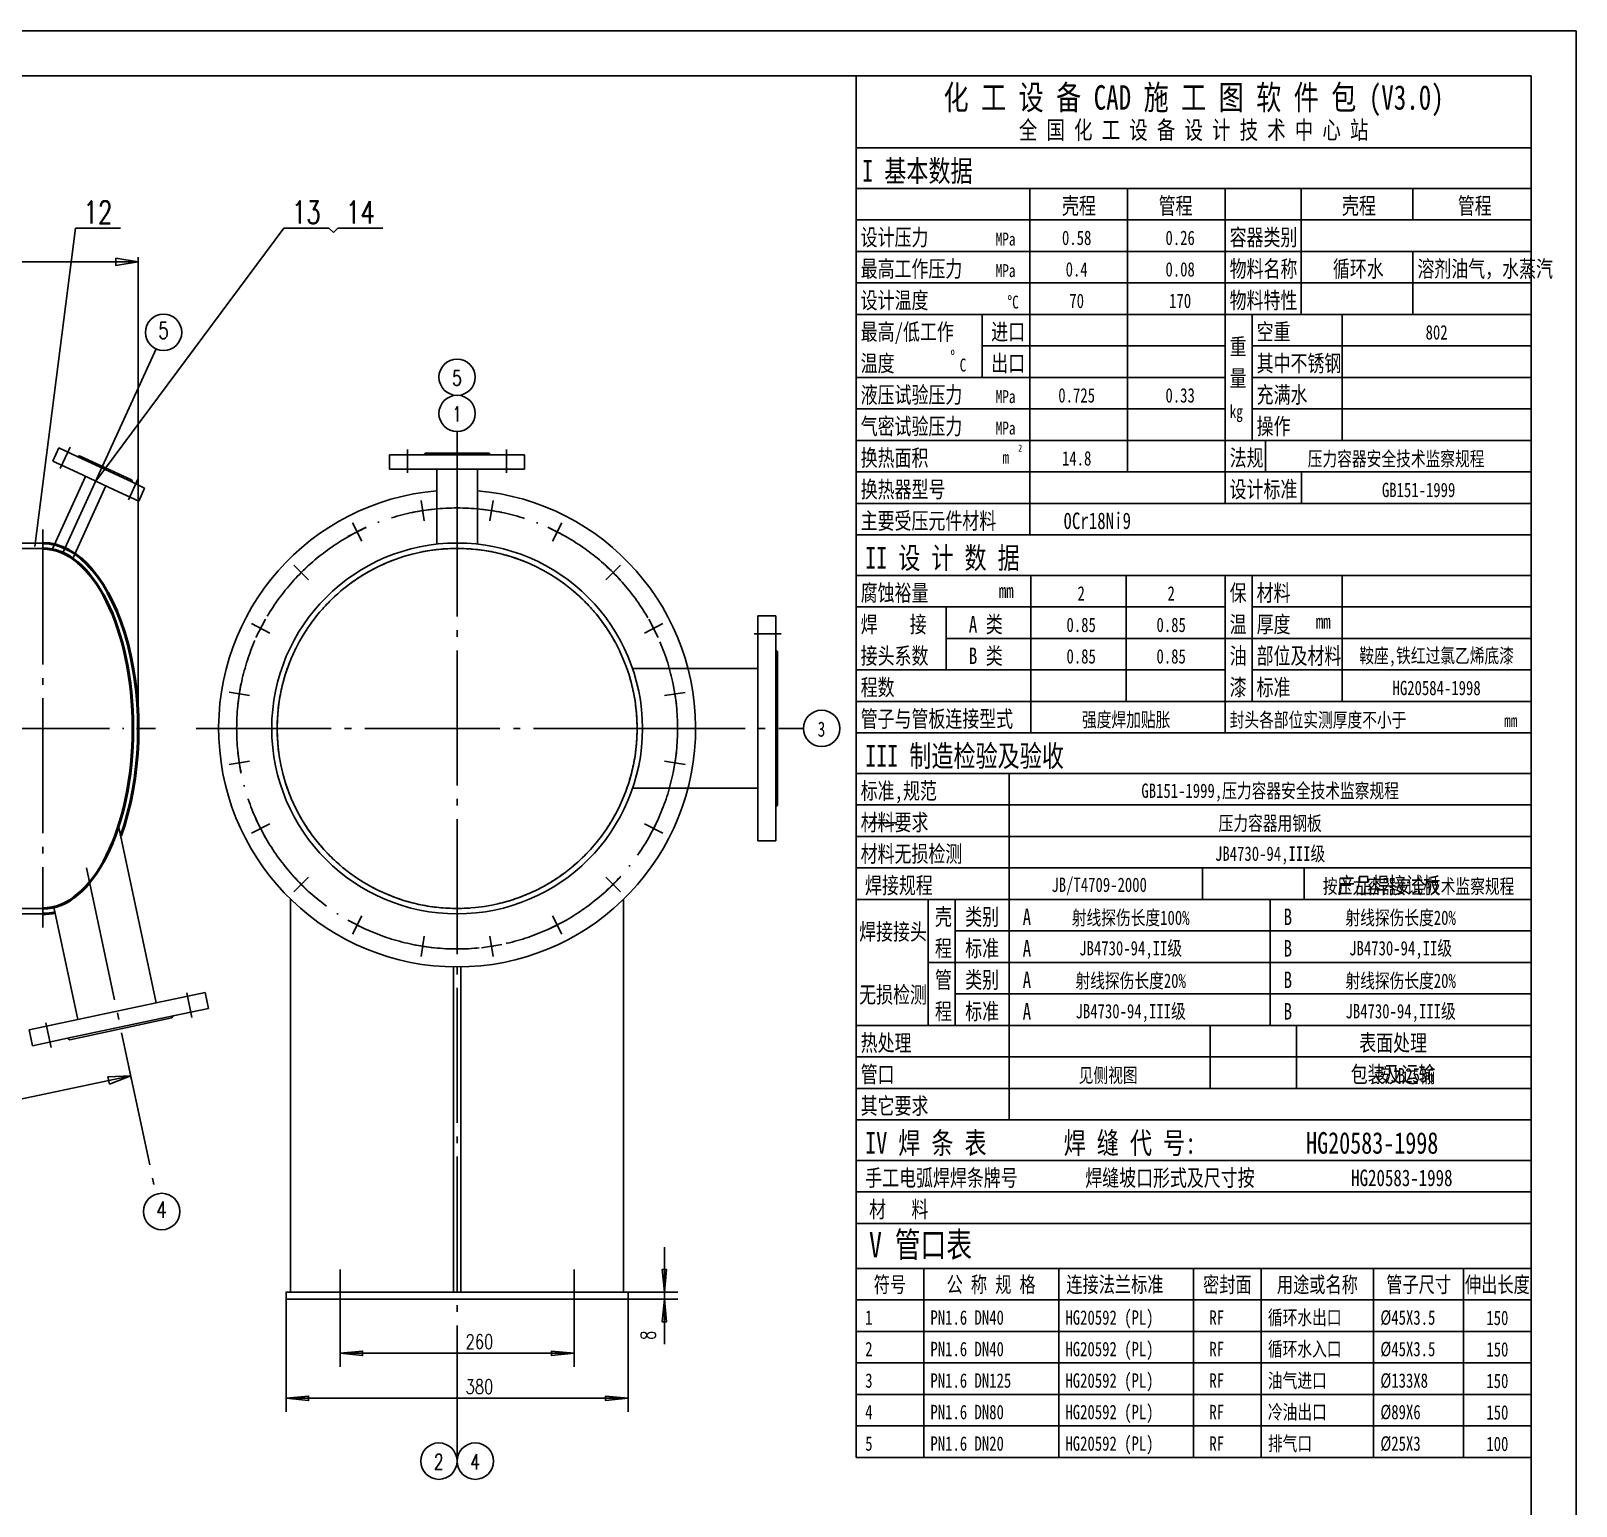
# Model space of a CAD drawing. Extents: x -287 to 13624, y -50 to 2920.
# Drawn here: x 2286 to 4003, y 1281 to 2920 of the extents above; entities that cross this region are included whole.
import ezdxf
from ezdxf.enums import TextEntityAlignment as Align

# ---------------------------------------------------------------- set-up
doc = ezdxf.new("R2010")
doc.units = 0
doc.header["$LTSCALE"] = 30
doc.header["$MEASUREMENT"] = 0
for name, pattern in [('CENTER', [6.25, 5, -0.5, 0.25, -0.5]), ('DASHDOT', [6, 5, -0.5, 0, -0.5]), ('DASHED', [5, 4, -1])]:
    doc.linetypes.add(name, pattern=pattern)
doc.layers.get('0').update_dxf_attribs({"linetype": 'CONTINUOUS'})
doc.layers.get('Defpoints').update_dxf_attribs({"linetype": 'CONTINUOUS'})
for name, color, linetype in [('1', 2, 'CONTINUOUS'), ('11', 3, 'CONTINUOUS'), ('2', 1, 'CONTINUOUS'), ('3', 2, 'DASHDOT'), ('4', 2, 'CENTER'), ('5', 2, 'DASHED')]:
    doc.layers.add(name, color=color, linetype=linetype)
doc.layers.add('多义线', color=1, linetype='CONTINUOUS', lineweight=50)
doc.styles.add('HZ', font='txt', dxfattribs={"width": 0.75, "bigfont": 'hztxt'})
doc.styles.add('MYHZ', font='SimSun.ttf', dxfattribs={"width": 0.75})
doc.styles.get("Standard").update_dxf_attribs({"font": 'simplex', "width": 0.75, "bigfont": 'hztxt'})
doc.dimstyles.get("Standard").update_dxf_attribs({"dimtxt": 0.18, "dimasz": 0.18, "dimexe": 0.18, "dimexo": 0.0625, "dimgap": 0.09, "dimtad": 0, "dimtih": 1, "dimtoh": 1, "dimdec": 4, "dimzin": 0, "dimdsep": 46, "dimtxsty": 'Standard', "dimcen": 0.09, "dimadec": 0, "dimazin": 0, "dimtfac": 1, "dimtdec": 4, "dimtofl": 0, "dimtmove": 0, "dimatfit": 3, "dimfxl": 0, "dimtolj": 1, "dimtzin": 0, "dimarcsym": 0})

# ---------------------------------------------------------------- blocks, each defined once
blk = doc.blocks.new('_CLOSED')
at = {"color": 0, "linetype": 'ByBlock'}
for p, q in [((-1, 0.167), (0, 0)), ((-1, 0.167), (-1, -0.167)), ((0, 0), (-1, -0.167)), ((0, 0), (-1, 0))]:
    blk.add_line(p, q, dxfattribs=at)
blk = doc.blocks.new('*D13')
at = {"layer": '11', "color": 0, "lineweight": -2}
for p, q in [((2393.6, 1774.3), (2397.8, 1754.4)), ((2372.3, 1754), (367.2, 1327.8)), ((339.5, 1337.7), (343.8, 1317.7))]:
    blk.add_line(p, q, dxfattribs=at)
at = {"layer": 'Defpoints', "color": 0}
for p in [(2392.6, 1779.2), (338.5, 1342.6), (342.7, 1322.6)]:
    blk.add_point(p, dxfattribs=at)
at = {"layer": '11', "color": 0, "lineweight": -2, "xscale": 25, "yscale": 25, "zscale": 25}
for p, rotation in [((2396.8, 1759.2), 11.99999999999996), ((342.7, 1322.6), 192)]:
    blk.add_blockref('_CLOSED', p, dxfattribs=dict(at, rotation=rotation))
at = {"layer": '11', "color": 0, "insert": (1367.1, 1553.7), "char_height": 16, "attachment_point": 5, "rotation": 12, "style": 'HZ'}
blk.add_mtext('\\A1;2100', dxfattribs=at)
blk = doc.blocks.new('*D19')
at = {"layer": '11', "color": 0, "lineweight": -2}
for p, q in [((-88.7, 2150), (-88.7, 2668.5)), ((-63.7, 2663.5), (2380.2, 2663.5)), ((2405.2, 2150), (2405.2, 2668.5))]:
    blk.add_line(p, q, dxfattribs=at)
at = {"layer": 'Defpoints', "color": 0}
for p in [(2405.2, 2663.5), (-88.7, 2145), (2405.2, 2145)]:
    blk.add_point(p, dxfattribs=at)
at = {"layer": '11', "color": 0, "lineweight": -2, "xscale": 25, "yscale": 25, "zscale": 25, "rotation": 180}
blk.add_blockref('_CLOSED', (-88.7, 2663.5), dxfattribs=at)
at = {"layer": '11', "color": 0, "lineweight": -2, "xscale": 25, "yscale": 25, "zscale": 25}
blk.add_blockref('_CLOSED', (2405.2, 2663.5), dxfattribs=at)
at = {"layer": '11', "color": 0, "insert": (1158.2, 2676.5), "char_height": 16, "attachment_point": 5, "style": 'HZ'}
blk.add_mtext('\\A1;2494', dxfattribs=at)

msp = doc.modelspace()

# ---------------------------------------------------------------- linework, layer by layer
at = {"layer": '1', "color": 7}
for p, q in [((3203, 2745), (3953, 2745)), ((3395.81, 2745), (3395.81, 2360)), ((3504.41, 2745), (3504.41, 2430)), ((3613, 2745), (3613, 2395)), ((3697.49, 2745), (3697.49, 2605)), ((3821.65, 2745), (3821.65, 2710)), ((2290.21, 2347.04), (2335.43, 2701)), ((2357.95, 2419.8), (2567.01, 2701)), ((2617.01, 2701), (2622.01, 2696)), ((2627.01, 2701), (2622.01, 2696)), ((3203, 2710), (3953, 2710)), ((3203, 2675), (3953, 2675)), ((3821.65, 2675), (3821.65, 2605)), ((3203, 2640), (3953, 2640)), ((3203, 2605), (3953, 2605)), ((3343, 2605), (3343, 2535)), ((3643, 2605), (3643, 2465)), ((3743, 2605), (3743, 2465)), ((2424.99, 2566.59), (2321.51, 2339.98)), ((3343, 2570), (3613, 2570)), ((3643, 2570), (3953, 2570)), ((3203, 2535), (3613, 2535)), ((3643, 2535), (3953, 2535)), ((3203, 2500), (3613, 2500)), ((3643, 2500), (3953, 2500)), ((3203, 2465), (3953, 2465)), ((3658, 2465), (3658, 2430)), ((3203, 2430), (3953, 2430)), ((3698, 2430), (3698, 2395)), ((3203, 2395), (3953, 2395)), ((3203, 2315), (3953, 2315)), ((3397.01, 2315), (3397.01, 2140)), ((3503, 2315), (3503, 2175)), ((3613, 2315), (3613, 2140)), ((3643, 2315), (3643, 2175)), ((3743, 2315), (3743, 2175)), ((3203, 2280), (3613, 2280)), ((3303, 2280), (3303, 2210)), ((3643, 2280), (3953, 2280)), ((3303, 2245), (3953, 2245)), ((3203, 2210), (3613, 2210)), ((3643, 2210), (3953, 2210)), ((3203, 2175), (3953, 2175)), ((3203, 2095), (3953, 2095)), ((3373, 2095), (3373, 1710)), ((3203, 2060), (3953, 2060)), ((3203, 2025), (3953, 2025)), ((3203, 1990), (3953, 1990)), ((3588, 1990), (3588, 1955)), ((3700.81, 1990), (3700.81, 1955)), ((3203, 1955), (3953, 1955)), ((3283, 1955), (3283, 1815)), ((3313, 1955), (3313, 1815)), ((3663, 1955), (3663, 1815)), ((3313, 1920), (3953, 1920)), ((3283, 1885), (3953, 1885)), ((3313, 1850), (3953, 1850)), ((3203, 1815), (3953, 1815)), ((3596.38, 1815), (3596.38, 1745)), ((3692.43, 1815), (3692.43, 1745)), ((3203, 1780), (3953, 1780)), ((3203, 1745), (3953, 1745)), ((3203, 1665), (3953, 1665)), ((3203, 1630), (3953, 1630)), ((3203, 1595), (3953, 1595)), ((2629.53, 1435.78), (2629.53, 1543.78)), ((2889.53, 1435.78), (2889.53, 1543.78)), ((3953, 1545), (3203, 1545)), ((3278, 1335), (3278, 1545)), ((3428, 1335), (3428, 1545)), ((3578, 1335), (3578, 1545)), ((3653, 1335), (3653, 1545)), ((3778, 1335), (3778, 1545)), ((3878, 1335), (3878, 1545)), ((2949.53, 1518.78), (3004.8, 1518.78)), ((2989.8, 1510.78), (2989.8, 1518.78)), ((2569.53, 1385.78), (2569.53, 1510.78)), ((2949.53, 1385.78), (2949.53, 1510.78)), ((2949.53, 1510.78), (3004.8, 1510.78)), ((3953, 1510), (3203, 1510)), ((3953, 1475), (3203, 1475)), ((2629.53, 1450.78), (2889.53, 1450.78)), ((3953, 1440), (3203, 1440)), ((2569.53, 1400.78), (2949.53, 1400.78)), ((3953, 1405), (3203, 1405)), ((3953, 1370), (3203, 1370)), ((3953, 1335), (3203, 1335))]:
    msp.add_line(p, q, dxfattribs=at)
msp.add_lwpolyline([(-286.72, -50), (-286.72, 2920), (4003, 2920), (4003, -50)], close=True, dxfattribs=at)
for points in [[(2989.8, 1518.78), (2992.3, 1543.78), (2987.3, 1543.78), (2989.8, 1518.78), (2989.8, 1568.78)], [(2989.8, 1510.78), (2987.3, 1485.78), (2992.3, 1485.78), (2989.8, 1510.78), (2989.8, 1460.78)], [(2629.53, 1450.78), (2654.53, 1448.28), (2654.53, 1453.28), (2629.53, 1450.78)], [(2889.53, 1450.78), (2864.53, 1453.28), (2864.53, 1448.28), (2889.53, 1450.78)], [(2569.53, 1400.78), (2594.53, 1398.28), (2594.53, 1403.28), (2569.53, 1400.78)], [(2949.53, 1400.78), (2924.53, 1403.28), (2924.53, 1398.28), (2949.53, 1400.78)]]:
    msp.add_lwpolyline(points, dxfattribs=at)
for points in [[(2989.8, 1518.78), (2992.3, 1543.78), (2987.3, 1543.78), (2989.8, 1518.78)], [(2989.8, 1510.78), (2987.3, 1485.78), (2992.3, 1485.78), (2989.8, 1510.78)], [(2629.53, 1450.78), (2654.53, 1448.28), (2654.53, 1453.28), (2629.53, 1450.78)], [(2889.53, 1450.78), (2864.53, 1453.28), (2864.53, 1448.28), (2889.53, 1450.78)], [(2569.53, 1400.78), (2594.53, 1398.28), (2594.53, 1403.28), (2569.53, 1400.78)], [(2949.53, 1400.78), (2924.53, 1403.28), (2924.53, 1398.28), (2949.53, 1400.78)]]:
    msp.add_solid(points, dxfattribs=at)
at = {"layer": '11', "color": 7}
for centre in [(2433.27, 2585.05), (2759.53, 2535.22), (2759.53, 2494.99), (3164.58, 2145), (2431.21, 1608.28), (2739.24, 1330.92), (2779.73, 1330.92)]:
    msp.add_circle(centre, 20.22, dxfattribs=at)
at = {"layer": '2', "color": 7}
for p, q in [((3203, 2790), (3203, 2870)), ((3203, 2870), (3953, 2870)), ((3953, 2870), (3953, 2360)), ((3203, 2360), (3203, 2790)), ((3203, 2790), (3953, 2790)), ((2335.43, 2701), (2385.43, 2701)), ((2567.01, 2701), (2617.01, 2701)), ((2627.01, 2701), (2677.01, 2701)), ((2310.15, 2442.09), (2316.91, 2456.59)), ((2316.91, 2456.59), (2337.33, 2447.07)), ((2337.56, 2429.31), (2310.15, 2442.09)), ((2337.33, 2447.07), (2339.99, 2448.03)), ((2337.33, 2447.07), (2398.7, 2418.45)), ((2339.99, 2448.03), (2397.73, 2421.11)), ((2684.53, 2433), (2684.53, 2449)), ((2684.53, 2449), (2722.03, 2449)), ((2722.03, 2449), (2724.03, 2451)), ((2722.03, 2449), (2797.03, 2449)), ((2724.03, 2451), (2795.03, 2451)), ((2795.03, 2451), (2797.03, 2449)), ((2797.03, 2449), (2834.53, 2449)), ((2834.53, 2449), (2834.53, 2433)), ((2346.58, 2424.99), (2309.57, 2343.93)), ((2337.56, 2429.31), (2378.35, 2410.29)), ((2737.03, 2433), (2684.53, 2433)), ((2737.03, 2433), (2782.03, 2433)), ((2737.03, 2349.77), (2737.03, 2433)), ((2834.53, 2433), (2782.03, 2433)), ((2782.03, 2349.77), (2782.03, 2433)), ((2369.32, 2414.6), (2332.38, 2333.7)), ((2405.75, 2397.51), (2378.35, 2410.29)), ((2397.73, 2421.11), (2398.7, 2418.45)), ((2398.7, 2418.45), (2412.3, 2412.11)), ((2405.75, 2397.51), (2412.28, 2412.11)), ((2732.56, 2388.78), (2709.84, 2385.18)), ((2723, 2375.63), (2719.4, 2398.34)), ((2809.21, 2385.18), (2786.5, 2388.78)), ((2796.06, 2375.63), (2799.65, 2398.34)), ((2653.52, 2353.05), (2643.08, 2373.54)), ((2865.54, 2353.05), (2875.98, 2373.54)), ((2658.55, 2368.52), (2638.05, 2358.08)), ((2881, 2358.07), (2860.51, 2368.52)), ((3953, 2360), (3203, 2360)), ((3203, 2140), (3203, 2360)), ((3203, 2360), (3953, 2360)), ((3953, 2360), (3953, 2140)), ((2274.24, 2351), (2299.24, 2351)), ((2274.24, 2345), (2299.24, 2345)), ((2594.42, 2310.11), (2578.16, 2326.37)), ((2594.42, 2326.37), (2578.16, 2310.11)), ((2924.64, 2310.11), (2940.9, 2326.37)), ((2940.9, 2310.11), (2924.64, 2326.37)), ((3093.53, 2211.5), (3093.53, 2270)), ((3093.53, 2270), (3113.53, 2270)), ((3113.53, 2270), (3113.53, 2232.5)), ((2551.48, 2251.01), (2530.99, 2261.45)), ((2546.45, 2266.47), (2536.01, 2245.98)), ((2967.58, 2251.01), (2988.07, 2261.45)), ((2983.05, 2245.98), (2972.6, 2266.47)), ((3113.53, 2232.5), (3115.53, 2230.5)), ((3113.53, 2232.5), (3113.53, 2057.5)), ((3115.53, 2230.5), (3115.53, 2059.5)), ((2954.5, 2211.5), (3093.53, 2211.5)), ((3093.53, 2211.5), (3093.53, 2078.5)), ((2528.9, 2181.53), (2506.19, 2185.13)), ((2519.34, 2194.69), (2515.75, 2171.97)), ((2990.15, 2181.53), (3012.87, 2185.12)), ((3003.31, 2171.97), (2999.71, 2194.68)), ((3203, 1710), (3203, 2140)), ((3203, 2140), (3953, 2140)), ((3953, 2140), (3203, 2140)), ((3953, 2140), (3953, 1710)), ((2515.75, 2118.03), (2519.34, 2095.32)), ((2999.71, 2095.31), (3003.31, 2118.03)), ((2528.9, 2108.47), (2506.19, 2104.88)), ((2990.15, 2108.47), (3012.87, 2104.87)), ((2954.5, 2078.5), (3093.53, 2078.5)), ((3093.53, 2020), (3093.53, 2078.5)), ((2536.01, 2044.02), (2546.45, 2023.53)), ((2972.6, 2023.52), (2983.05, 2044.02)), ((3115.53, 2059.5), (3113.53, 2057.5)), ((3113.53, 2057.5), (3113.53, 2020)), ((2383.32, 2036.71), (2425.12, 1840.04)), ((2551.48, 2038.99), (2530.99, 2028.55)), ((2967.58, 2038.99), (2988.07, 2028.55)), ((3113.53, 2020), (3093.53, 2020)), ((2594.42, 1979.89), (2578.15, 1963.63)), ((2578.15, 1979.89), (2594.42, 1963.63)), ((2924.64, 1979.89), (2940.9, 1963.63)), ((2924.64, 1963.63), (2940.9, 1979.89)), ((2274.24, 1945), (2299.24, 1945)), ((2311.5, 1946.51), (2338.07, 1821.54)), ((2574.53, 1955.26), (2574.53, 1518.78)), ((2944.53, 1955.26), (2944.53, 1518.78)), ((2274.24, 1939), (2299.24, 1939)), ((2638.05, 1931.92), (2658.55, 1921.48)), ((2653.52, 1936.95), (2643.08, 1916.46)), ((2860.51, 1921.48), (2881, 1931.92)), ((2865.53, 1936.95), (2875.98, 1916.46)), ((2723, 1914.37), (2719.4, 1891.66)), ((2796.05, 1914.37), (2799.65, 1891.66)), ((2709.84, 1904.82), (2732.56, 1901.22)), ((2786.5, 1901.22), (2809.21, 1904.82)), ((2755.53, 1880.03), (2755.53, 1518.78)), ((2763.53, 1880.03), (2763.53, 1518.78)), ((2425.12, 1840.04), (2338.07, 1821.54)), ((2425.12, 1840.04), (2479.41, 1851.58)), ((2479.41, 1851.58), (2483.15, 1833.98)), ((2283.78, 1810), (2338.07, 1821.54)), ((2444.02, 1825.66), (2326.65, 1800.71)), ((2442.48, 1823.29), (2329.02, 1799.17)), ((2444.02, 1825.66), (2442.48, 1823.29)), ((2483.15, 1833.98), (2444.02, 1825.66)), ((2287.52, 1792.39), (2283.78, 1810)), ((2326.65, 1800.71), (2287.52, 1792.39)), ((2329.02, 1799.17), (2326.65, 1800.71)), ((3953, 1710), (3203, 1710)), ((3203, 1335), (3203, 1595))]:
    msp.add_line(p, q, dxfattribs=at)
for points in [[(-161.72, 0), (-161.72, 2870), (3953, 2870), (3953, 0)], [(3203, 1595), (3203, 1710), (3953, 1710), (3953, 1595)], [(2569.53, 1510.78), (2569.53, 1518.78), (2949.53, 1518.78), (2949.53, 1510.78)]]:
    msp.add_lwpolyline(points, close=True, dxfattribs=at)
msp.add_lwpolyline([(2299.06, 1939), (2300.48, 1939.2)], dxfattribs=at)
for radius in [206, 200]:
    msp.add_circle((2759.53, 2145), radius, dxfattribs=at)
for start, end in [(94.8706, 270), (270, 85.12939)]:
    msp.add_arc((2759.53, 2145), 265, start, end, dxfattribs=at)
at = {"layer": '3', "color": 7}
msp.add_line((2223.24, 2145), (2424.24, 2145), dxfattribs=at)
msp.add_circle((2759.53, 2145), 245, dxfattribs=at)
at = {"layer": '4', "color": 7}
for p, q in [((2759.53, 2324.77), (2759.53, 2474.77)), ((2318.5, 2433.78), (2329.49, 2457.34)), ((2704.53, 2429), (2704.53, 2455)), ((2814.53, 2429), (2814.53, 2455)), ((2394.36, 2399.14), (2404.97, 2422.87)), ((2759.53, 1331.77), (2759.53, 2435)), ((2299.24, 2366), (2299.24, 1924)), ((3089.53, 2250), (3119.53, 2250)), ((2469.53, 2145), (3049.53, 2145)), ((2929.5, 2145), (3144.36, 2145)), ((3218, 2040), (3248, 2040)), ((2347.7, 1990.25), (2424.81, 1627.46)), ((2459.01, 1851.34), (2464.84, 1823.95)), ((2302.51, 1818.07), (2308.33, 1790.68))]:
    msp.add_line(p, q, dxfattribs=at)
at = {"layer": '5', "color": 7}
msp.add_circle((2759.53, 2145), 200, dxfattribs=at)
at = {"layer": '多义线', "color": 7}
for major_axis, ratio, start_param, end_param in [((0, 206), 0.5145631, 4.0947236, 6.2831853), ((0, 200), 0.5, 3.1415927, 6.2831853), ((0, 206), 0.5145631, 3.1415927, 3.26928)]:
    msp.add_ellipse((2299.24, 2145), major_axis=major_axis, ratio=ratio, start_param=start_param, end_param=end_param, dxfattribs=at)

# ---------------------------------------------------------------- texts
at = {"layer": '1', "color": 7, "width": 0.75}
for s, height, style, p in [('化 工 设 备 CAD 施 工 图 软 件 包 (V3.0)', 27.2, 'MYHZ', (3578, 2832.5)), ('全 国 化 工 设 备 设 计 技 术 中 心 站', 20, 'MYHZ', (3578, 2800)), ('12', 24.96, 'HZ', (2360.43, 2706)), ('13', 24.96, 'HZ', (2592.01, 2706)), ('14', 24.96, 'HZ', (2652.01, 2706)), ('5', 18.4, 'HZ', (2433.27, 2577.93)), ('5', 16.8, 'HZ', (2759.37, 2526.08)), ('1', 16.8, 'HZ', (2759.37, 2485.85)), ('3', 16.8, 'MYHZ', (3164.42, 2135.86)), ('4', 18.4, 'HZ', (2431.21, 1601.16)), ('260', 16, 'HZ', (2784.35, 1455.78)), ('380', 16, 'HZ', (2784.35, 1405.78)), ('2', 16.8, 'HZ', (2739.08, 1321.78)), ('4', 16.8, 'HZ', (2779.58, 1321.78))]:
    msp.add_text(s, height=height, dxfattribs=dict(at, style=style)).set_placement(p, align=Align.CENTER)
at = {"layer": '1', "color": 7, "style": 'MYHZ', "width": 0.75}
for s, height, p in [(' I 基本数据', 24, (3197.43, 2752.5)), ('壳程', 18.4, (3431.7, 2716.5)), ('管程', 18.4, (3539.1, 2716.5)), ('壳程', 18.4, (3742.84, 2716.5)), ('管程', 18.4, (3871.57, 2716.5)), ('设计压力', 18.4, (3208, 2681.5)), ('MPa', 14.4, (3358, 2681.5)), ('容器类别', 18.4, (3618, 2681.5)), ('最高工作压力', 18.4, (3208, 2646.5)), ('物料名称', 18.4, (3618, 2646.5)), ('循环水', 18.4, (3732.75, 2646.5)), ('溶剂油气，水蒸汽', 18.4, (3826.65, 2646.5)), ('MPa', 14.4, (3358, 2646.5)), ('设计温度', 18.4, (3208, 2611.5)), ('物料特性', 18.4, (3618, 2611.5)), ('%%dC', 14.4, (3370.9, 2611.5)), ('最高/低工作', 18.4, (3208, 2576.5)), ('进口', 18.4, (3353, 2576.5)), ('空重', 18.4, (3648, 2576.5)), ('重', 18.4, (3618, 2560)), ('温度', 18.4, (3208, 2541.5)), ('o', 8, (3308, 2560)), ('出口', 18.4, (3353, 2541.5)), ('其中不锈钢', 18.4, (3648, 2541.5)), ('C', 14.4, (3318, 2541.5)), ('量', 18.4, (3618, 2525)), ('液压试验压力', 18.4, (3208, 2506.5)), ('充满水', 18.4, (3648, 2506.5)), ('MPa', 14.4, (3358, 2506.5)), ('气密试验压力', 18.4, (3208, 2471.5)), ('kg', 14.4, (3618, 2490)), ('操作', 18.4, (3648, 2471.5)), ('MPa', 14.4, (3358, 2471.5)), ('换热面积', 18.4, (3208, 2436.5)), ('2', 8, (3383, 2452.5)), ('法规', 18.4, (3618, 2436.5)), ('m', 14.4, (3365.5, 2439)), ('换热器型号', 18.4, (3208, 2401.5)), ('设计标准', 18.4, (3618, 2401.5)), ('主要受压元件材料', 18.4, (3208, 2366.5)), ('0Cr18Ni9', 18.4, (3433.32, 2366.5)), ('II 设 计 数 据', 24, (3213, 2322.5)), ('腐蚀裕量', 18.4, (3208, 2286.5)), ('mm', 16, (3361.59, 2290.09)), ('保', 18.4, (3618, 2286.5)), ('材料', 18.4, (3648, 2286.5)), ('焊', 18.4, (3208, 2251.5)), ('接', 18.4, (3262.5, 2251.5)), ('A 类', 18.4, (3328.18, 2251.5)), ('温', 18.4, (3618, 2251.5)), ('厚度', 18.4, (3648, 2251.5)), ('mm', 16, (3713.86, 2256)), ('接头系数', 18.4, (3208, 2216.5)), ('B 类', 18.4, (3328.18, 2216.5)), ('油', 18.4, (3618, 2216.5)), ('部位及材料', 18.4, (3648, 2216.5)), ('程数', 18.4, (3208, 2181.5)), ('漆', 18.4, (3618, 2181.5)), ('标准', 18.4, (3648, 2181.5)), ('管子与管板连接型式', 18.4, (3208, 2146.5)), ('封头各部位实测厚度不小于', 16, (3618, 2146.5)), ('mm', 14.4, (3923, 2146.5)), ('III 制造检验及验收', 24, (3213, 2102.5)), ('标准,规范', 18.4, (3208, 2066.5)), ('材料要求', 18.4, (3208, 2031.5)), ('材料无损检测', 18.4, (3208, 1996.5)), ('焊接规程                                                产品焊接试板', 18.4, (3212.79, 1961.5)), ('壳', 18.4, (3290.5, 1926.5)), ('类别', 18.4, (3324.14, 1926.5)), ('A', 18.4, (3388, 1926.5)), ('B', 18.4, (3678, 1926.5)), ('焊接接头', 18.4, (3206.29, 1910)), ('程', 18.4, (3290.5, 1891.5)), ('标准', 18.4, (3324.14, 1891.5)), ('A', 18.4, (3388, 1891.5)), ('B', 18.4, (3678, 1891.5)), ('管', 18.4, (3290.5, 1856.5)), ('类别', 18.4, (3324.14, 1856.5)), ('A', 18.4, (3388, 1856.5)), ('B', 18.4, (3678, 1856.5)), ('无损检测', 18.4, (3206.29, 1840)), ('程', 18.4, (3290.5, 1821.5)), ('标准', 18.4, (3324.14, 1821.5)), ('A', 18.4, (3388, 1821.5)), ('B', 18.4, (3678, 1821.5)), ('热处理                                                     表面处理', 18.4, (3208, 1786.5)), ('管口                                                      包装及运输', 18.4, (3208, 1751.5)), ('其它要求', 18.4, (3208, 1716.5)), ('IV 焊 条 表       焊 缝 代 号:', 24, (3213, 1672.5)), ('HG20583-1998', 24, (3703, 1672.5)), ('手工电弧焊焊条牌号        焊缝坡口形式及尺寸按', 18.4, (3213, 1636.5)), ('HG20583-1998', 18.4, (3753, 1636.5)), (' 材   料', 18.4, (3208, 1601.5)), (' V 管口表', 28, (3203, 1557.5)), ('1', 16, (3213, 1482.5)), ('PN1.6 DN40', 16, (3285.5, 1482.5)), ('HG20592 (PL)', 16, (3435.5, 1482.5)), ('RF', 16, (3595.5, 1482.5)), ('循环水出口', 16, (3660.5, 1482.5)), ('%%c45X3.5', 16, (3785.5, 1482.5)), ('2', 16, (3213, 1447.5)), ('PN1.6 DN40', 16, (3285.5, 1447.5)), ('HG20592 (PL)', 16, (3435.5, 1447.5)), ('RF', 16, (3595.5, 1447.5)), ('循环水入口', 16, (3660.5, 1447.5)), ('%%c45X3.5', 16, (3785.5, 1447.5)), ('3', 16, (3213, 1412.5)), ('PN1.6 DN125', 16, (3285.5, 1412.5)), ('HG20592 (PL)', 16, (3435.5, 1412.5)), ('RF', 16, (3595.5, 1412.5)), ('油气进口', 16, (3660.5, 1412.5)), ('%%c133X8', 16, (3785.5, 1412.5)), ('4', 16, (3213, 1377.5)), ('PN1.6 DN80', 16, (3285.5, 1377.5)), ('HG20592 (PL)', 16, (3435.5, 1377.5)), ('RF', 16, (3595.5, 1377.5)), ('冷油出口', 16, (3660.5, 1377.5)), ('%%c89X6', 16, (3785.5, 1377.5)), ('5', 16, (3213, 1342.5)), ('PN1.6 DN20', 16, (3285.5, 1342.5)), ('HG20592 (PL)', 16, (3435.5, 1342.5)), ('RF', 16, (3595.5, 1342.5)), ('排气口', 16, (3660.5, 1342.5)), ('%%c25X3', 16, (3785.5, 1342.5))]:
    msp.add_text(s, height=height, dxfattribs=at).set_placement(p)
for s, height, p in [('0.58', 16, (3448, 2690)), ('0.26', 16, (3563, 2690)), ('0.4', 16, (3448, 2655)), ('0.08', 16, (3563, 2655)), ('70', 16, (3448, 2620)), ('170', 16, (3563, 2620)), ('802', 16, (3848, 2585)), ('0.725', 16, (3448, 2515)), ('0.33', 16, (3563, 2515)), ('14.8', 16, (3448, 2445)), ('压力容器安全技术监察规程', 16, (3803, 2445)), ('GB151-1999', 16, (3828, 2410)), ('2', 16, (3453, 2295)), ('2', 16, (3553, 2295)), ('0.85', 16, (3453, 2260)), ('0.85', 16, (3553, 2260)), ('0.85', 16, (3453, 2225)), ('0.85', 16, (3553, 2225)), ('鞍座,铁红过氯乙烯底漆', 16, (3848, 2225)), ('HG20584-1998', 16, (3848, 2190)), ('强度焊加贴胀', 16, (3503, 2155)), ('GB151-1999,压力容器安全技术监察规程', 16, (3663, 2075)), ('压力容器用钢板', 16, (3663, 2040)), ('JB4730-94,III级', 16, (3663, 2005)), ('JB/T4709-2000', 16, (3473, 1970)), ('按压力容器安全技术监察规程', 16, (3828, 1970)), ('射线探伤长度100%', 16, (3508, 1935)), ('射线探伤长度20%', 16, (3808, 1935)), ('JB4730-94,II级', 16, (3508, 1900)), ('JB4730-94,II级', 16, (3808, 1900)), ('射线探伤长度20%', 16, (3508, 1865)), ('射线探伤长度20%', 16, (3808, 1865)), ('JB4730-94,III级', 16, (3508, 1830)), ('JB4730-94,III级', 16, (3808, 1830)), ('见侧视图', 16, (3483, 1760)), ('按JB2536', 16, (3813, 1760)), ('符号', 17.6, (3240.5, 1527.5)), ('公 称 规 格', 17.6, (3353, 1527.5)), ('连接法兰标准', 17.6, (3490.5, 1527.5)), ('密封面', 17.6, (3615.5, 1527.5)), ('用途或名称', 17.6, (3715.5, 1527.5)), ('管子尺寸', 17.6, (3828, 1527.5)), ('伸出长度', 17.6, (3915.5, 1527.5)), ('150', 16, (3915.5, 1490)), ('150', 16, (3915.5, 1455)), ('150', 16, (3915.5, 1420)), ('150', 16, (3915.5, 1385)), ('100', 16, (3915.5, 1350))]:
    msp.add_text(s, height=height, dxfattribs=at).set_placement(p, align=Align.MIDDLE)
at = {"layer": '1', "color": 7, "style": 'HZ', "width": 0.75}
msp.add_text('8', height=16, rotation=90, dxfattribs=at).set_placement((2979.8, 1470.78), align=Align.CENTER)

# ---------------------------------------------------------------- dimensions: what is measured, and where the dimension line sits
at = {"layer": '11', "color": 7}
dim = msp.add_linear_dim(base=(2405.24, 2663.49), p1=(-88.75, 2145), p2=(2405.24, 2145), dimstyle='Standard', override={"dimtxt": 16, "dimasz": 25, "dimexe": 5, "dimexo": 5, "dimgap": 5, "dimtad": 1, "dimtih": 0, "dimtoh": 0, "dimdec": 0, "dimtxsty": 'HZ', "dimblk1": 'CLOSED', "dimblk2": 'CLOSED', "dimsah": 1, "dimcen": 1, "dimtfac": 3.2, "dimtdec": 0, "dimatfit": 0}, dxfattribs=at)
dim.commit()
dim.dimension.update_dxf_attribs({"geometry": '*D19', "text_midpoint": (1158.25, 2676.49)})
dim = msp.add_aligned_dim(p1=(2392.56, 1779.18), p2=(338.49, 1342.58), distance=20.39, dimstyle='Standard', override={"dimtxt": 16, "dimasz": 25, "dimexe": 5, "dimexo": 5, "dimgap": 5, "dimtad": 1, "dimtih": 0, "dimtoh": 0, "dimdec": 0, "dimtxsty": 'HZ', "dimblk1": 'CLOSED', "dimblk2": 'CLOSED', "dimsah": 1, "dimcen": 1, "dimtfac": 3.2, "dimtdec": 0, "dimatfit": 0}, dxfattribs=at)
dim.commit()
dim.dimension.update_dxf_attribs({"geometry": '*D13', "text_midpoint": (1367.06, 1553.65)})

doc.saveas('drawing.dxf')
